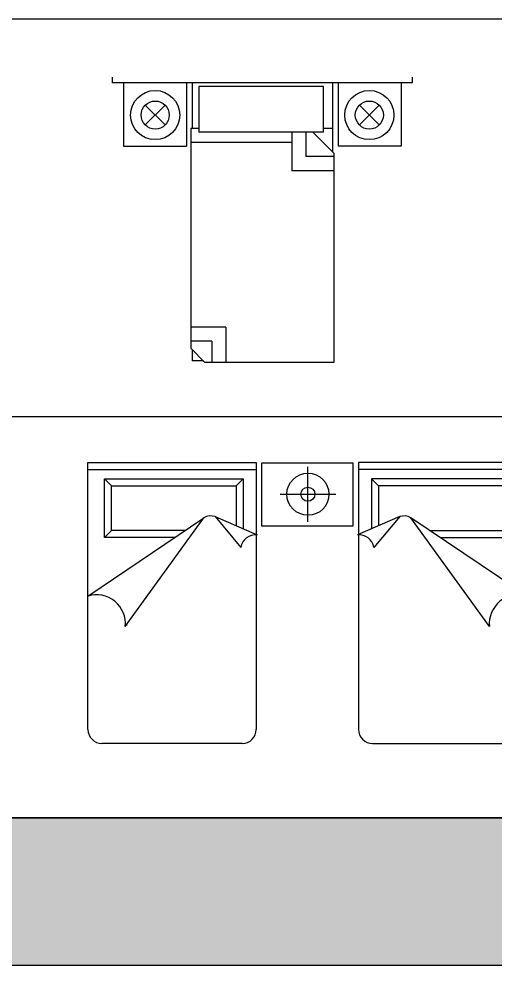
# Model space of a CAD drawing. Header units: millimetres. Extents: x 1787 to 68324, y 1435 to 30835.
# Drawn here: x 34980 to 38376, y 1435 to 8173 of the extents above; entities that cross this region are included whole.
import ezdxf

# ---------------------------------------------------------------- set-up
doc = ezdxf.new("R2010")
doc.units = ezdxf.units.MM
doc.layers.add('www.cad-blocks.net', color=7, linetype='Continuous')

# ---------------------------------------------------------------- blocks, each defined once
blk = doc.blocks.new('A$C289B5ABC')
for p, q in [((0, 0.1), (0, 2)), ((0, 2), (1.2, 2)), ((1.2, 2), (1.2, 0.1)), ((1.2397, 1.9975), (1.8897, 1.9975)), ((1.2397, 1.5475), (1.2397, 1.9975)), ((1.5689, 1.5786), (1.5689, 1.9708)), ((1.8897, 1.9975), (1.8897, 1.5475)), ((1.9294, 2), (1.9294, 0.1)), ((3.1294, 2), (1.9294, 2)), ((3.1294, 0.1), (3.1294, 2)), ((0, 1.95), (1.2, 1.95)), ((3.1294, 1.95), (1.9294, 1.95)), ((0.119, 1.8835), (1.1071, 1.8835)), ((0.119, 1.4673), (0.119, 1.8835)), ((0.119, 1.8835), (0.169, 1.8335)), ((0.169, 1.8335), (1.0571, 1.8335)), ((0.169, 1.5173), (0.169, 1.8335)), ((1.0571, 1.8335), (1.1071, 1.8835)), ((1.0571, 1.8335), (1.0571, 1.5501)), ((1.1071, 1.8835), (1.1071, 1.5285)), ((2.0223, 1.8835), (2.0223, 1.5285)), ((2.0723, 1.8335), (2.0223, 1.8835)), ((3.0104, 1.8835), (2.0223, 1.8835)), ((2.0723, 1.8335), (2.0723, 1.5501)), ((2.9604, 1.8335), (2.0723, 1.8335)), ((3.0104, 1.8835), (2.9604, 1.8335)), ((2.9604, 1.5173), (2.9604, 1.8335)), ((3.0104, 1.4673), (3.0104, 1.8835)), ((1.3704, 1.7747), (1.768, 1.7747)), ((0, 1.05), (0.8263, 1.6076)), ((0.2666, 0.8327), (0.8263, 1.6076)), ((0.9063, 1.6151), (1.2064, 1.4857)), ((0.9063, 1.6151), (1.0912, 1.3965)), ((2.2231, 1.6151), (1.923, 1.4857)), ((2.2231, 1.6151), (2.0382, 1.3965)), ((3.1294, 1.05), (2.3031, 1.6076)), ((2.8628, 0.8327), (2.3031, 1.6076)), ((0.169, 1.5173), (0.119, 1.4673)), ((0.6926, 1.5173), (0.169, 1.5173)), ((1.8897, 1.5475), (1.2397, 1.5475)), ((2.4368, 1.5173), (2.9604, 1.5173)), ((2.9604, 1.5173), (3.0104, 1.4673)), ((0.6185, 1.4673), (0.119, 1.4673)), ((2.5109, 1.4673), (3.0104, 1.4673)), ((0.2674, 0.8453), (0.2794, 0.8453)), ((2.862, 0.8453), (2.85, 0.8453)), ((1.1, 0), (0.1, 0)), ((2.0294, 0), (3.0294, 0))]:
    blk.add_line(p, q)
for radius in [0.15, 0.05]:
    blk.add_circle((1.5689, 1.7747), radius)
for centre, radius, start, end in [((0.8749, 1.5202), 0.1, 71.72145, 119.07986), ((2.2545, 1.5202), 0.1, 60.92014, 108.27855), ((1.1959, 1.3804), 0.1059, 84.28014, 171.22645), ((1.9336, 1.3804), 0.1059, 8.77355, 95.71986), ((0.0605, 0.852), 0.207, 354.64216, 106.97752), ((3.069, 0.852), 0.207, 73.02248, 185.35784), ((0.1, 0.1), 0.1, 180, 270), ((1.1, 0.1), 0.1, 270, 0), ((2.0294, 0.1), 0.1, 180, 270), ((3.0294, 0.1), 0.1, 270, 0)]:
    blk.add_arc(centre, radius, start, end)
blk = doc.blocks.new('A$C657D05AC')
for p, q in [((0, 2.03), (0, 1.99)), ((2.14, 2.03), (2.14, 1.99)), ((2.14, 1.99), (0, 1.99)), ((0.08, 1.99), (0.08, 1.54)), ((0.53, 1.99), (0.53, 1.54)), ((0.57, 1.99), (0.57, 1.665)), ((1.5069, 1.965), (0.6181, 1.965)), ((0.6181, 1.965), (0.6181, 1.64)), ((1.5069, 1.64), (1.5069, 1.965)), ((1.57, 1.99), (1.57, 1.5)), ((1.61, 1.99), (1.61, 1.54)), ((2.06, 1.99), (2.06, 1.54)), ((0.3772, 1.8318), (0.2358, 1.6904)), ((0.2358, 1.8318), (0.3772, 1.6904)), ((1.7628, 1.8318), (1.9042, 1.6904)), ((1.9042, 1.8318), (1.7628, 1.6904)), ((0.56, 1.665), (0.56, 0.1)), ((0.6181, 1.665), (0.56, 1.665)), ((1.5069, 1.64), (0.6181, 1.64)), ((1.28, 1.64), (1.28, 1.365)), ((1.38, 1.64), (1.38, 1.465)), ((1.58, 1.49), (1.43, 1.64)), ((1.57, 1.665), (1.5069, 1.665)), ((1.28, 1.565), (0.56, 1.565)), ((0.08, 1.54), (0.53, 1.54)), ((1.58, 1.49), (1.58, 0)), ((2.06, 1.54), (1.61, 1.54)), ((1.58, 1.465), (1.38, 1.465)), ((1.58, 1.365), (1.28, 1.365)), ((0.81, 0.25), (0.56, 0.25)), ((0.81, 0.25), (0.81, 0)), ((0.71, 0.15), (0.56, 0.15)), ((0.71, 0.15), (0.71, 0)), ((0.66, 0), (0.56, 0.1)), ((0.57, 0.09), (0.57, 0.01)), ((0.65, 0.01), (0.57, 0.01)), ((1.58, 0), (0.66, 0))]:
    blk.add_line(p, q)
for centre, radius in [((0.3065, 1.7611), 0.175), ((1.8335, 1.7611), 0.175), ((0.3065, 1.7611), 0.1), ((1.8335, 1.7611), 0.1)]:
    blk.add_circle(centre, radius)
blk = doc.blocks.new('format')
at = {"true_color": 0x546d8e}
h = blk.add_hatch(color=155, dxfattribs=at)
h.set_gradient(color1=(68, 68, 68), color2=(84, 109, 142), tint=1)
h.paths.add_polyline_path([(110172.9, 10917.5), (110172.9, 11965.4), (47364.4, 11965.4), (47364.4, 10917.5)])
at = {"color": 155, "true_color": 0x546d8e}
for p, q in [((47364.4, 17655.7), (110172.9, 17655.7)), ((47364.4, 14823.4), (110172.9, 14823.4)), ((110172.9, 11965.4), (47364.4, 11965.4)), ((47364.4, 11965.4), (110172.9, 11965.4)), ((47364.4, 10917.5), (110172.9, 10917.5))]:
    blk.add_line(p, q, dxfattribs=at)
blk.add_line((47364.4, 11965.4), (110172.9, 11965.4))

msp = doc.modelspace()

# ---------------------------------------------------------------- block references
at = {"xscale": 1000, "yscale": 1000, "zscale": 1000}
for name, p in [('A$C657D05AC', (35645.4, 5727)), ('A$C289B5ABC', (35472.1, 3013))]:
    msp.add_blockref(name, p, dxfattribs=at)
at = {"layer": 'www.cad-blocks.net'}
msp.add_blockref('format', (-41848.5, -9482.9), dxfattribs=at)

doc.saveas('drawing.dxf')
